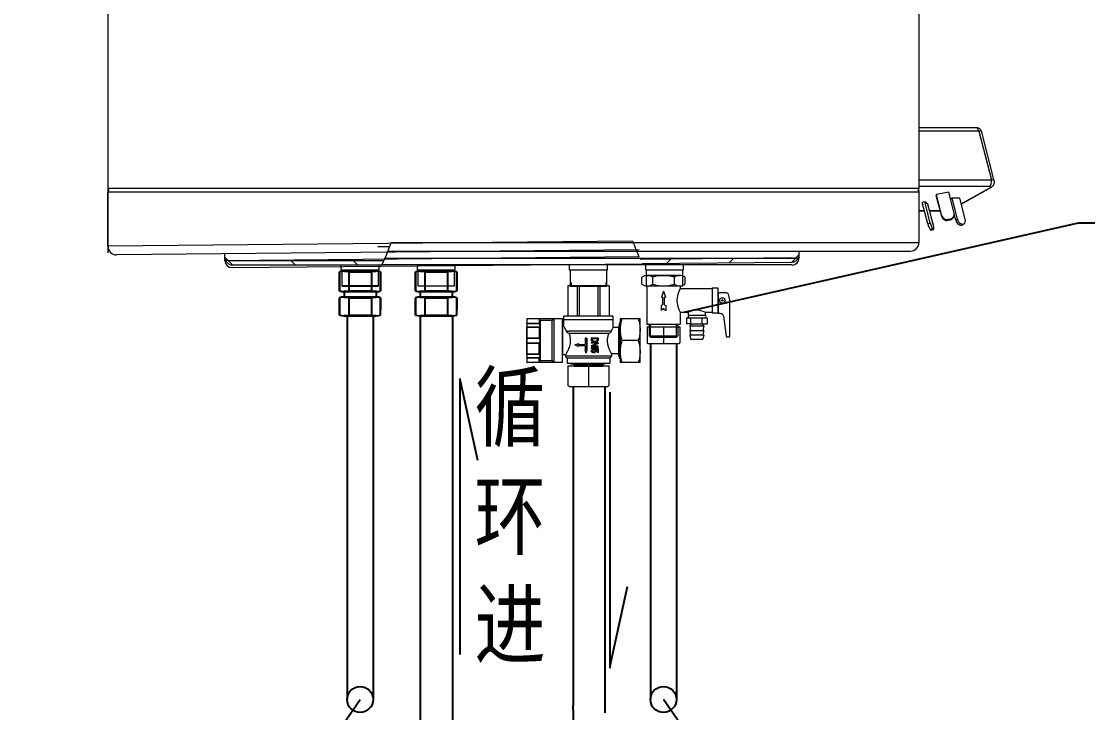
# Model space of a CAD drawing. Extents: x 27938 to 1042331, y -235042 to 1535213.
# Drawn here: x 725204 to 729615, y 842538 to 845399 of the extents above; entities that cross this region are included whole.
import ezdxf

# ---------------------------------------------------------------- set-up
doc = ezdxf.new("R2010")
doc.units = 0
doc.header["$LTSCALE"] = 1000
doc.header["$MEASUREMENT"] = 0
doc.linetypes.add('CENTER', pattern=[50.8, 31.75, -6.35, 6.35, -6.35])
doc.linetypes.add('HIDDEN', pattern=[0.375, 0.25, -0.125])
for name, color, linetype in [('$TD_AUDIT_GENERATED_(2BA)', 7, 'Continuous'), ('$TD_AUDIT_GENERATED_(327)', 7, 'Continuous'), ('02___PRT_ALL_AXES', 7, 'Continuous'), ('3', 3, 'CENTER'), ('DEFAULT_2', 8, 'HIDDEN'), ('G1／2外丝循环热管', 7, 'Continuous'), ('TWT_TEXT', 7, 'Continuous'), ('三线漏电10A-2M', 7, 'Continuous'), ('太阳能', 252, 'Continuous'), ('实线层', 7, 'Continuous'), ('进出水斜面接头', 7, 'Continuous')]:
    doc.layers.add(name, color=color, linetype=linetype)
for name, color, linetype, lineweight in [('CAXA0', 7, 'Continuous', 70), ('细实线', 3, 'Continuous', 15), ('轮廓线', 7, 'Continuous', 40)]:
    doc.layers.add(name, color=color, linetype=linetype, lineweight=lineweight)
doc.styles.add('_TWT_DIM', font='', dxfattribs={"width": 0.8, "height": 3.5})
doc.styles.get('_TWT_DIM').set_extended_font_data('FangSong_GB2312')

# ---------------------------------------------------------------- blocks, each defined once
blk = doc.blocks.new('接头1')
at = {"layer": '太阳能', "color": 0, "linetype": 'ByBlock', "lineweight": -3, "ltscale": 100}
for p, q in [((-8.04, -0.48), (8.04, -0.48)), ((-8.04, -0.48), (-8.04, -13.86)), ((8.04, -0.48), (8.04, -13.86)), ((-11.3, -14.34), (-11.3, -18.28)), ((-8.04, -13.86), (8.04, -13.86)), ((11.3, -14.34), (11.3, -18.28)), ((-8.04, -18.77), (8.04, -18.77)), ((-8.04, -18.77), (-8.04, -31.03)), ((8.04, -18.77), (8.04, -31.03)), ((-8.04, -31.03), (8.04, -31.03))]:
    blk.add_line(p, q, dxfattribs=at)
for points in [[(-11.3, 0), (11.3, 0)], [(11.3, 0), (-11.3, 0)], [(-14.56, -13.86), (-14.56, -0.48)], [(-14.56, -0.48), (-14.56, -13.86)], [(14.56, -0.48), (14.56, -13.86)], [(14.56, -13.86), (14.56, -0.48)], [(11.3, -14.34), (-11.3, -14.34)], [(-11.3, -14.34), (11.3, -14.34)], [(-14.56, -31.03), (-14.56, -18.77)], [(-14.56, -18.77), (-14.56, -31.03)], [(-11.3, -18.28), (11.3, -18.28)], [(-11.3, -18.28), (11.3, -18.28)], [(11.3, -18.28), (-11.3, -18.28)], [(14.56, -18.77), (14.56, -27.19)], [(14.56, -31.03), (14.56, -18.77)], [(11.3, -31.52), (-11.3, -31.52)], [(-11.3, -31.52), (11.3, -31.52)]]:
    blk.add_lwpolyline(points, dxfattribs=at)
for centre, start, end in [((-11.3, -11.2), 73.08666, 106.91334), ((11.3, -11.2), 73.08666, 106.91334), ((-11.3, -3.14), 253.08666, 286.91334), ((11.3, -3.14), 253.08666, 286.91334), ((-11.3, -29.48), 73.08666, 106.91334), ((11.3, -29.48), 73.08666, 106.91334), ((-11.3, -20.32), 253.08666, 286.91334), ((11.3, -20.32), 253.08666, 286.91334)]:
    blk.add_arc(centre, 11.2, start, end, dxfattribs=at)

msp = doc.modelspace()

# ---------------------------------------------------------------- hatches: boundary and pattern name
at = {"layer": '$TD_AUDIT_GENERATED_(327)', "lineweight": 0}
h = msp.add_hatch(dxfattribs=at)
h.set_pattern_fill('LINE', color=0, scale=57.539569, angle=135, style=0)
h.set_pattern_definition([(45.5408, (732331.78, 842419.08), (130.3935, -127.955), [])])
edge = h.paths.add_edge_path()
edge.add_line((728401.4, 844419.6), (728400.8, 844473.5))
edge.add_line((728400.8, 844473.5), (728418.8, 844473.7))
edge.add_line((728418.8, 844473.7), (728419.2, 844430.5))
edge.add_spline(control_points=[(728419.2, 844430.5), (728419.3, 844428.6), (728419.1, 844426.8), (728418.4, 844423.1), (728417.9, 844421.2), (728416.4, 844417.7), (728415.6, 844416.1), (728413.5, 844412.9), (728412.3, 844411.5), (728409.7, 844408.8), (728408.2, 844407.5), (728405.1, 844405.4), (728403.5, 844404.5), (728400, 844403), (728398.2, 844402.5), (728394.5, 844401.7), (728392.6, 844401.5), (728390.7, 844401.5)], knot_values=[0, 0, 0, 0, 0.125, 0.125, 0.25, 0.25, 0.375, 0.375, 0.5, 0.5, 0.625, 0.625, 0.75, 0.75, 0.875, 0.875, 1, 1, 1, 1], degree=3, periodic=0)
edge.add_line((728390.7, 844401.5), (727772.3, 844395.6))
edge.add_arc((728998.4, 844972.8), 1355.1, 204.3727, 205.2065, ccw=False)
edge.add_line((727764, 844413.6), (728401.4, 844419.6))
h = msp.add_hatch(dxfattribs=at)
h.set_pattern_fill('LINE', color=0, scale=57.539569, angle=135, style=0)
h.set_pattern_definition([(135, (722154.9, 842371.06), (-129.18, -129.18), [])])
edge = h.paths.add_edge_path()
edge.add_line((726066.3, 844408.5), (726066.3, 844462.5))
edge.add_line((726066.3, 844462.5), (726048.3, 844462.5))
edge.add_line((726048.3, 844462.5), (726048.3, 844419.3))
edge.add_spline(control_points=[(726048.3, 844419.3), (726048.3, 844417.4), (726048.5, 844415.6), (726049.2, 844411.9), (726049.7, 844410.1), (726051.2, 844406.6), (726052.1, 844404.9), (726054.2, 844401.8), (726055.4, 844400.3), (726058, 844397.7), (726059.5, 844396.4), (726062.6, 844394.4), (726064.3, 844393.5), (726067.8, 844392), (726069.6, 844391.5), (726073.3, 844390.8), (726075.2, 844390.6), (726077.1, 844390.6)], knot_values=[0, 0, 0, 0, 0.125, 0.125, 0.25, 0.25, 0.375, 0.375, 0.5, 0.5, 0.625, 0.625, 0.75, 0.75, 0.875, 0.875, 1, 1, 1, 1], degree=3, periodic=0)
edge.add_line((726077.1, 844390.6), (726695.5, 844390.6))
edge.add_arc((725464.1, 844956.1), 1355.1, 335.3342, 336.1681)
edge.add_line((726703.6, 844408.5), (726066.3, 844408.5))

# ---------------------------------------------------------------- linework, layer by layer
at = {"layer": '$TD_AUDIT_GENERATED_(2BA)', "color": 0, "lineweight": 0}
for p, q in [((726844.5, 844304.3), (726995.5, 844304.3)), ((727789.1, 844304.3), (727940.1, 844304.3))]:
    msp.add_line(p, q, dxfattribs=at)
for centre, start, end in [((725464.1, 844956.1), 337.9842, 339.6152), ((728998.4, 844972.8), 200.9255, 202.5565)]:
    msp.add_arc(centre, 1355.1, start, end, dxfattribs=at)
at = {"layer": '$TD_AUDIT_GENERATED_(327)', "color": 0, "lineweight": 0}
for p, q in [((726725.7, 844466.1), (726679, 844466.1)), ((726046.3, 844408.1), (726046, 844436.9)), ((727759.2, 844424.3), (726046.3, 844408.1)), ((726708.3, 844419.3), (726720.7, 844449.4)), ((727759.2, 844424.3), (727746.6, 844454.3)), ((728421.4, 844419.3), (728421.4, 844448.1)), ((726066.3, 844408.5), (726703.6, 844408.5)), ((726075.3, 844379.6), (727772.3, 844395.6)), ((726077.1, 844390.6), (726695.5, 844390.6)), ((728392.6, 844390.6), (726695.5, 844390.6)), ((726708.3, 844419.3), (728421.4, 844419.3)), ((728401.4, 844419.6), (727764, 844413.6)), ((728390.7, 844401.5), (727772.3, 844395.6))]:
    msp.add_line(p, q, dxfattribs=at)
for centre, radius, start, end in [((726075, 844408.4), 28.8, 180.5408, 270.5408), ((725464.1, 844956.1), 1355.1, 335.3342, 336.6658), ((728392.6, 844419.3), 28.8, 270, 0)]:
    msp.add_arc(centre, radius, start, end, dxfattribs=at)
for points in [[(728419.2, 844430.5), (728419.3, 844428.6), (728419.1, 844426.8), (728418.4, 844423.1), (728417.9, 844421.2), (728416.4, 844417.7), (728415.6, 844416.1), (728413.5, 844412.9), (728412.3, 844411.5), (728409.7, 844408.8), (728408.2, 844407.5), (728405.1, 844405.4), (728403.5, 844404.5), (728400, 844403), (728398.2, 844402.5), (728394.5, 844401.7), (728392.6, 844401.5), (728390.7, 844401.5)], [(726048.3, 844419.3), (726048.3, 844417.4), (726048.5, 844415.6), (726049.2, 844411.9), (726049.7, 844410.1), (726051.2, 844406.6), (726052.1, 844404.9), (726054.2, 844401.8), (726055.4, 844400.3), (726058, 844397.7), (726059.5, 844396.4), (726062.6, 844394.4), (726064.3, 844393.5), (726067.8, 844392), (726069.6, 844391.5), (726073.3, 844390.8), (726075.2, 844390.6), (726077.1, 844390.6)]]:
    msp.add_open_spline(points, degree=3, knots=[0, 0, 0, 0, 0.125, 0.125, 0.25, 0.25, 0.375, 0.375, 0.5, 0.5, 0.625, 0.625, 0.75, 0.75, 0.875, 0.875, 1, 1, 1, 1], dxfattribs=at)
at = {"color": 0, "ltscale": 9}
for p, q in [((727945.5, 844194.9), (729577.4, 844564.9)), ((729577.4, 844564.9), (732945.2, 844564.9))]:
    msp.add_line(p, q, dxfattribs=at)
at = {"color": 0, "lineweight": 0}
for p, q in [((727771, 844311.8), (727771, 844339.8)), ((727793.3, 844347.4), (727926.8, 844347.4)), ((727815.5, 844339.8), (727815.5, 844311.8)), ((727904.6, 844339.8), (727904.6, 844311.8)), ((727949.1, 844339.8), (727949.1, 844311.8)), ((727791, 844304.3), (727791, 844146)), ((727793.3, 844304.3), (727926.8, 844304.3)), ((727929.1, 844304.3), (727929.1, 844292.8)), ((727929.1, 844292.8), (728061.4, 844292.8)), ((728061.4, 844295.6), (728061.4, 844292.8)), ((728061.4, 844295.6), (728084.5, 844295.6)), ((728061.4, 844292.8), (728061.4, 844192.1)), ((728084.5, 844295.6), (728084.5, 844192.1)), ((727860.1, 844281.6), (727851.4, 844256.8)), ((727851.4, 844256.8), (727856.6, 844256.8)), ((727856.6, 844256.8), (727856.6, 844225.2)), ((727860.1, 844281.6), (727868.7, 844256.8)), ((727863.5, 844256.8), (727868.7, 844256.8)), ((727863.5, 844256.8), (727863.5, 844225.2)), ((728085.8, 844269.7), (728085.8, 844189.2)), ((728121.6, 844275.5), (728091.6, 844275.5)), ((728127.2, 844271.1), (728135.3, 844238.1)), ((727856.6, 844225.2), (727850.3, 844222.3)), ((727850.3, 844222.3), (727850.3, 844202.1)), ((727860.1, 844210.8), (727850.3, 844202.1)), ((727860.1, 844210.8), (727869.8, 844202.1)), ((727863.5, 844225.2), (727869.8, 844222.3)), ((727869.8, 844222.3), (727869.8, 844202.1)), ((728135.3, 844151.5), (728135.3, 844238.1)), ((727929.1, 844194.9), (727961.8, 844194.9)), ((727929.1, 844194.9), (727929.1, 844146)), ((727955.7, 844172.6), (727955.7, 844147.8)), ((727955.7, 844172.6), (727972.1, 844172.6)), ((727961.8, 844183.4), (728023.8, 844183.4)), ((727972.1, 844172.6), (727972.1, 844138.6)), ((727972.1, 844172.6), (728018.2, 844172.6)), ((728018.2, 844172.6), (728040.6, 844172.6)), ((728019.1, 844172.6), (728019.1, 844147.8)), ((728021.2, 844183.4), (728032.2, 844183.4)), ((728032.4, 844194.9), (728061.4, 844194.9)), ((728040.6, 844172.6), (728040.6, 844147.8)), ((728061.4, 844192.1), (728084.5, 844192.1)), ((728095, 844189.2), (728085.8, 844189.2)), ((728109.1, 844178.5), (728119.3, 844096.4)), ((727791, 844146), (727803.4, 844146)), ((727800.5, 844146), (727929.1, 844146)), ((727800.5, 844146), (727800.5, 844097.1)), ((727919.6, 844146), (727919.6, 844097.1)), ((727969.5, 844147.8), (727955.7, 844147.8)), ((727969, 844138.6), (727972.4, 844120.2)), ((727972.1, 844138.6), (727969, 844138.6)), ((727969, 844120.2), (727972.4, 844101.8)), ((727972.4, 844120.2), (727969, 844120.2)), ((727969.5, 844147.8), (728020.7, 844147.8)), ((727972.1, 844138.6), (728023.3, 844138.6)), ((727972.4, 844120.2), (728023.1, 844120.2)), ((728020.7, 844147.8), (728040.6, 844147.8)), ((728026.5, 844138.6), (728023.1, 844120.2)), ((728026.5, 844120.2), (728023.1, 844101.8)), ((728023.1, 844120.2), (728026.5, 844120.2)), ((728023.3, 844147.8), (728023.3, 844138.6)), ((728023.3, 844138.6), (728026.5, 844138.6)), ((728135.3, 844097.1), (728135.3, 844151.5)), ((727806.3, 844091.4), (727800.5, 844097.1)), ((727800.5, 844097.1), (727919.6, 844097.1)), ((727806.3, 844091.4), (727913.9, 844091.4)), ((727919.6, 844097.1), (727913.9, 844091.4)), ((727972.4, 844101.8), (727969, 844101.8)), ((727969, 844101.8), (727972.4, 844083.4)), ((727972.4, 844101.8), (728023.1, 844101.8)), ((727972.4, 844083.4), (728023.1, 844083.4)), ((728023.1, 844101.8), (728026.5, 844101.8)), ((728026.5, 844101.8), (728023.1, 844083.4)), ((728129.6, 844091.4), (728125, 844091.4))]:
    msp.add_line(p, q, dxfattribs=at)
at = {"color": 7, "lineweight": 0}
for p, q in [((727464.3, 844304.3), (727464.3, 844179.5)), ((727635.3, 844304.3), (727464.3, 844304.3)), ((727502.8, 844304.3), (727502.8, 844179.5)), ((727511.3, 844304.3), (727511.3, 844179.5)), ((727588.3, 844304.3), (727588.3, 844179.5)), ((727596.8, 844304.3), (727596.8, 844179.5)), ((727635.3, 844304.3), (727635.3, 844179.5)), ((727294.7, 844166.5), (727294.7, 844133.3)), ((727296.4, 844147.4), (727296.4, 844168.2)), ((727408.1, 844167.9), (727345.7, 844167.9)), ((727351.4, 844160.9), (727345.7, 844167.9)), ((727345.7, 844167.9), (727345.7, 844148.6)), ((727399.6, 844160.9), (727351.4, 844160.9)), ((727351.4, 843994.1), (727351.4, 844160.9)), ((727408.1, 844167.9), (727399.6, 844160.9)), ((727399.6, 843994.1), (727399.6, 844160.9)), ((727408.1, 843987.1), (727408.1, 844167.9)), ((727680.8, 844168.2), (727680.8, 843986.8)), ((727763.5, 844168.2), (727680.8, 844168.2)), ((727763.5, 843986.8), (727763.5, 844168.2)), ((727294.7, 844021.7), (727294.7, 844133.2)), ((727295.8, 844134.4), (727295.8, 844146.8)), ((727345.7, 844148.4), (727296.4, 844148.4)), ((727345.2, 844147.4), (727296.4, 844147.4)), ((727296.4, 844134.4), (727345.3, 844134.4)), ((727296.4, 844086.6), (727296.4, 844134.4)), ((727296.4, 844134), (727345.7, 844134)), ((727345.2, 844147.4), (727345.7, 844148.4)), ((727345.3, 844134.4), (727345.3, 844134.4)), ((727345.5, 844134.3), (727345.7, 844134)), ((727345.7, 844148.6), (727345.7, 844148.4)), ((727345.7, 844134), (727345.7, 844133.8)), ((727345.7, 844133.8), (727345.7, 844087.9)), ((727346.4, 844134.3), (727346.4, 844134.3)), ((727462.2, 844116.9), (727457.8, 844116.9)), ((727629.2, 844116.9), (727470.2, 844116.9)), ((727629.3, 844116.9), (727629.2, 844116.9)), ((727637.2, 844116.9), (727629.3, 844116.9)), ((727645, 844116.9), (727637.2, 844116.9)), ((727674.5, 844131.3), (727651.8, 844131.3)), ((727680.2, 844152.4), (727674.5, 844131.3)), ((727674.5, 844131.3), (727674.5, 844023.6)), ((727680.2, 844152.4), (727680.2, 844002.5)), ((727295.8, 844068.7), (727295.8, 844086.3)), ((727345.7, 844087.7), (727296.4, 844087.7)), ((727345.2, 844086.6), (727296.4, 844086.6)), ((727296.4, 844068.3), (727345.2, 844068.3)), ((727296.4, 844020.5), (727296.4, 844068.3)), ((727296.4, 844067.3), (727345.7, 844067.3)), ((727345.7, 844087.9), (727345.7, 844087.7)), ((727345.7, 844067.3), (727345.7, 844067.1)), ((727345.7, 844021.1), (727345.7, 844067.1)), ((727468.6, 844108.7), (727634.6, 844108.7)), ((727542.5, 844088), (727536.6, 844088)), ((727536.6, 844088), (727536.6, 844062.3)), ((727542, 844088), (727542, 844038.9)), ((727542.5, 844088), (727542.5, 844038.9)), ((727561.7, 844088), (727561.7, 844078.4)), ((727589.4, 844088), (727561.7, 844088)), ((727562.3, 844076.4), (727561.7, 844078.4)), ((727561.7, 844068.9), (727561.7, 844066.5)), ((727589.4, 844068.9), (727561.7, 844068.9)), ((727563.4, 844074.8), (727562.3, 844076.4)), ((727565.7, 844073.2), (727563.4, 844074.8)), ((727565.1, 844085.6), (727565.1, 844078.4)), ((727585.3, 844085.6), (727565.1, 844085.6)), ((727565.7, 844076.8), (727565.1, 844078.4)), ((727567.2, 844078.4), (727565.1, 844078.4)), ((727566.9, 844075.6), (727565.7, 844076.8)), ((727567.7, 844076.8), (727565.7, 844076.8)), ((727568, 844072.4), (727565.7, 844073.2)), ((727568.6, 844074.8), (727566.9, 844075.6)), ((727568.8, 844075.6), (727566.9, 844075.6)), ((727567.2, 844085.6), (727567.2, 844078.4)), ((727567.7, 844076.8), (727567.2, 844078.4)), ((727568.8, 844075.6), (727567.7, 844076.8)), ((727570.9, 844072), (727568, 844072.4)), ((727570.9, 844074.4), (727568.6, 844074.8)), ((727570.4, 844074.8), (727568.6, 844074.8)), ((727570.4, 844074.8), (727568.8, 844075.6)), ((727572.6, 844074.4), (727570.4, 844074.8)), ((727579.5, 844074.4), (727570.9, 844074.4)), ((727580.7, 844072), (727570.9, 844072)), ((727581.8, 844074.8), (727579.5, 844074.4)), ((727582.4, 844072.4), (727579.5, 844072)), ((727583.4, 844072.4), (727580.7, 844072)), ((727583.5, 844075.6), (727581.8, 844074.8)), ((727584.7, 844073.2), (727582.4, 844072.4)), ((727583.4, 844072.4), (727582.4, 844072.4)), ((727585.6, 844073.2), (727583.4, 844072.4)), ((727584.7, 844076.8), (727583.5, 844075.6)), ((727585.3, 844078.4), (727584.7, 844076.8)), ((727587, 844074.8), (727584.7, 844073.2)), ((727585.6, 844073.2), (727584.7, 844073.2)), ((727585.3, 844085.6), (727585.3, 844078.4)), ((727587.8, 844074.8), (727585.6, 844073.2)), ((727588.1, 844076.4), (727587, 844074.8)), ((727587.8, 844074.8), (727587, 844074.8)), ((727588.9, 844076.4), (727587.8, 844074.8)), ((727588.7, 844078.4), (727588.1, 844076.4)), ((727588.9, 844076.4), (727588.1, 844076.4)), ((727588.7, 844088), (727588.7, 844078.4)), ((727589.4, 844078.4), (727588.7, 844078.4)), ((727588.7, 844068.9), (727588.7, 844065.3)), ((727589.4, 844078.4), (727588.9, 844076.4)), ((727589.4, 844088), (727589.4, 844078.4)), ((727589.4, 844068.9), (727589.4, 844065.3)), ((727755.9, 844077.5), (727688.4, 844077.5)), ((727493.9, 844059.8), (727506, 844064.2)), ((727493.9, 844059.8), (727506, 844055.3)), ((727508.5, 844064.2), (727506, 844064.2)), ((727506, 844064.2), (727506, 844062.3)), ((727506, 844062.3), (727536.6, 844062.3)), ((727506, 844057.2), (727536.6, 844057.2)), ((727506, 844057.2), (727506, 844055.3)), ((727508.5, 844055.3), (727506, 844055.3)), ((727508.5, 844064.2), (727508.5, 844062.3)), ((727508.5, 844057.2), (727508.5, 844055.3)), ((727534.6, 844038.9), (727536.6, 844038.9)), ((727534.6, 844038.9), (727539.3, 844027.4)), ((727536.6, 844057.2), (727536.6, 844038.9)), ((727539.3, 844027.4), (727544, 844038.9)), ((727539.9, 844027.4), (727539.3, 844027.4)), ((727539.9, 844027.4), (727544.4, 844038.9)), ((727544.4, 844038.9), (727542, 844038.9)), ((727585.3, 844066.5), (727561.7, 844066.5)), ((727585.3, 844066.5), (727561.7, 844056.5)), ((727561.7, 844056.5), (727561.7, 844052.9)), ((727589.4, 844052.9), (727561.7, 844052.9)), ((727561.7, 844047.3), (727561.7, 844044.9)), ((727584.1, 844047.3), (727561.7, 844047.3)), ((727589.4, 844044.9), (727561.7, 844044.9)), ((727562.3, 844037.8), (727561.7, 844035.8)), ((727561.7, 844035.8), (727561.7, 844033.4)), ((727562.3, 844031.4), (727561.7, 844033.4)), ((727564, 844039.8), (727562.3, 844037.8)), ((727564, 844029.4), (727562.3, 844031.4)), ((727566.3, 844041), (727564, 844039.8)), ((727566.3, 844028.2), (727564, 844029.4)), ((727565.1, 844037.4), (727564.6, 844035.8)), ((727566.6, 844035.8), (727564.6, 844035.8)), ((727564.6, 844035.8), (727564.6, 844033.4)), ((727565.1, 844031.8), (727564.6, 844033.4)), ((727566.6, 844033.4), (727564.6, 844033.4)), ((727566.3, 844038.6), (727565.1, 844037.4)), ((727567.2, 844037.4), (727565.1, 844037.4)), ((727566.3, 844030.6), (727565.1, 844031.8)), ((727567.2, 844031.8), (727565.1, 844031.8)), ((727588.7, 844065.3), (727565.7, 844055.3)), ((727589.4, 844055.3), (727565.7, 844055.3)), ((727568.6, 844041.7), (727566.3, 844041)), ((727568.6, 844039.4), (727566.3, 844038.6)), ((727568.2, 844038.6), (727566.3, 844038.6)), ((727568, 844029.8), (727566.3, 844030.6)), ((727568.2, 844030.6), (727566.3, 844030.6)), ((727569.2, 844027.4), (727566.3, 844028.2)), ((727567.2, 844037.4), (727566.6, 844035.8)), ((727566.6, 844035.8), (727566.6, 844033.4)), ((727567.2, 844031.8), (727566.6, 844033.4)), ((727568.2, 844038.6), (727567.2, 844037.4)), ((727568.2, 844030.6), (727567.2, 844031.8)), ((727589.4, 844065.3), (727567.7, 844055.3)), ((727569.7, 844029.4), (727568, 844029.8)), ((727569.9, 844029.8), (727568, 844029.8)), ((727570.4, 844039.4), (727568.2, 844038.6)), ((727569.9, 844029.8), (727568.2, 844030.6)), ((727570.4, 844041.7), (727568.6, 844041.7)), ((727568.6, 844041.7), (727568.6, 844039.4)), ((727570.4, 844039.4), (727568.6, 844039.4)), ((727573.1, 844027.4), (727569.2, 844027.4)), ((727570.9, 844029.4), (727569.7, 844029.4)), ((727571.2, 844029.5), (727569.9, 844029.8)), ((727570.4, 844041.7), (727570.4, 844039.4)), ((727572.6, 844029.8), (727570.9, 844029.4)), ((727574.3, 844028.2), (727571.5, 844027.4)), ((727574.3, 844030.6), (727572.6, 844029.8)), ((727575.8, 844028.2), (727573.1, 844027.4)), ((727589.4, 844041.7), (727573.8, 844041.7)), ((727573.8, 844041.7), (727573.8, 844039)), ((727575.5, 844037.4), (727573.8, 844039)), ((727575.5, 844031.8), (727574.3, 844030.6)), ((727576.6, 844029.4), (727574.3, 844028.2)), ((727575.8, 844028.2), (727574.3, 844028.2)), ((727576.1, 844035.8), (727575.5, 844037.4)), ((727576.1, 844033.4), (727575.5, 844031.8)), ((727578, 844029.4), (727575.8, 844028.2)), ((727576.1, 844035.8), (727576.1, 844033.4)), ((727585.8, 844039.8), (727576.6, 844039.8)), ((727578.4, 844037.8), (727576.6, 844039.8)), ((727578.4, 844031.4), (727576.6, 844029.4)), ((727578, 844029.4), (727576.6, 844029.4)), ((727579.6, 844037.8), (727578, 844039.8)), ((727579.6, 844031.4), (727578, 844029.4)), ((727579.6, 844037.8), (727578.4, 844037.8)), ((727578.9, 844035.8), (727578.4, 844037.8)), ((727578.9, 844033.4), (727578.4, 844031.4)), ((727579.6, 844031.4), (727578.4, 844031.4)), ((727580.2, 844035.8), (727578.9, 844035.8)), ((727578.9, 844035.8), (727578.9, 844033.4)), ((727580.2, 844033.4), (727578.9, 844033.4)), ((727580.2, 844035.8), (727579.6, 844037.8)), ((727580.2, 844033.4), (727579.6, 844031.4)), ((727584.1, 844047.3), (727580.1, 844049.7)), ((727585.6, 844049.7), (727580.1, 844049.7)), ((727580.2, 844035.8), (727580.2, 844033.4)), ((727588.7, 844047.3), (727584.7, 844049.7)), ((727589.4, 844047.3), (727585.6, 844049.7)), ((727585.8, 844039.8), (727585.8, 844028.2)), ((727589.4, 844028.2), (727585.8, 844028.2)), ((727589.4, 844065.3), (727588.7, 844065.3)), ((727588.7, 844055.3), (727588.7, 844052.9)), ((727589.4, 844047.3), (727588.7, 844047.3)), ((727588.7, 844047.3), (727588.7, 844044.9)), ((727588.7, 844041.7), (727588.7, 844028.2)), ((727589.4, 844055.3), (727589.4, 844052.9)), ((727589.4, 844047.3), (727589.4, 844044.9)), ((727589.4, 844041.7), (727589.4, 844028.2)), ((727645.3, 844023.6), (727645.3, 844015.1)), ((727674.5, 844023.6), (727645.3, 844023.6)), ((727680.2, 844002.5), (727674.5, 844023.6)), ((727294.7, 844021.7), (727294.7, 843988.5)), ((727295.8, 844008.2), (727295.8, 844020.6)), ((727345.7, 844021), (727296.4, 844021)), ((727345.3, 844020.5), (727296.4, 844020.5)), ((727296.4, 844007.6), (727345.2, 844007.6)), ((727296.4, 843986.8), (727296.4, 844007.6)), ((727296.4, 844006.5), (727345.7, 844006.5)), ((727345.2, 844007.6), (727345.7, 844006.5)), ((727345.3, 844020.5), (727345.3, 844020.5)), ((727345.5, 844020.7), (727345.7, 844021)), ((727345.7, 844021.1), (727345.7, 844021)), ((727345.7, 844006.5), (727345.7, 844006.4)), ((727345.7, 843987.1), (727345.7, 844006.4)), ((727351.4, 843994.1), (727345.7, 843987.1)), ((727408.1, 843987.1), (727345.7, 843987.1)), ((727346.4, 844020.7), (727346.4, 844020.7)), ((727399.6, 843994.1), (727351.4, 843994.1)), ((727408.1, 843987.1), (727399.6, 843994.1)), ((727454.3, 844018.2), (727454.3, 844015.1)), ((727454.3, 844015.1), (727645.3, 844015.1)), ((727461.9, 844006.6), (727637.7, 844006.6)), ((727461.9, 844006.6), (727461.9, 843983.9)), ((727467.6, 843983.9), (727490.3, 843978.3)), ((727632, 843983.9), (727609.3, 843978.3)), ((727637.7, 844006.6), (727637.7, 843983.9)), ((727763.5, 843986.8), (727680.8, 843986.8)), ((727490.3, 843978.3), (727609.3, 843978.3)), ((727490.3, 843978.3), (727490.3, 843972.6)), ((727490.3, 843972.6), (727609.3, 843972.6)), ((727609.3, 843978.3), (727609.3, 843972.6))]:
    msp.add_line(p, q, dxfattribs=at)
at = {"color": 0, "lineweight": 0, "ltscale": 0.5}
for p, q in [((727961.8, 844194.9), (727961.8, 844183.4)), ((728032.2, 844194.9), (728032.2, 844183.4))]:
    msp.add_line(p, q, dxfattribs=at)
at = {"color": 7, "lineweight": 0}
for points in [[(727294.7, 844133.2), (727294.7, 844133.6), (727294.9, 844133.9), (727295.1, 844134.1), (727295.4, 844134.3), (727295.6, 844134.4), (727295.9, 844134.4), (727296.2, 844134.4), (727296.4, 844134.4)], [(727345.3, 844134.4), (727345.8, 844134.3), (727346.4, 844134.3)], [(727296.4, 844020.5), (727296.3, 844020.5), (727295.9, 844020.6), (727295.6, 844020.6), (727295.4, 844020.7), (727295.1, 844020.8), (727294.9, 844021.1), (727294.7, 844021.4), (727294.7, 844021.7)], [(727346.4, 844020.7), (727345.8, 844020.6), (727345.3, 844020.5)]]:
    msp.add_lwpolyline(points, dxfattribs=at)
at = {"color": 0, "lineweight": 0}
for radius in [11.5, 2.88]:
    msp.add_circle((728103.7, 844243.8), radius, dxfattribs=at)
for centre, radius, start, end in [((727793.3, 844310.9), 36.5, 52.3965, 127.6035), ((727860.1, 844212.9), 134.5, 70.6782, 109.3218), ((727926.8, 844310.9), 36.5, 52.3965, 127.6035), ((727793.3, 844340.7), 36.5, 232.3965, 307.6035), ((727860.1, 844438.8), 134.5, 250.6782, 289.3218), ((727926.8, 844340.7), 36.5, 232.3965, 307.6035), ((728013.9, 844243.8), 97.9, 150.012, 209.988), ((728091.6, 844269.7), 5.75, 90, 180), ((728121.6, 844269.7), 5.75, 13.8287, 90), ((727997, 844127.5), 76.1, 62.4208, 117.5792), ((728030.8, 844178), 5.64, 286.7175, 74.8046), ((728095, 844174.8), 14.4, 15.0701, 90), ((728125, 844097.1), 5.75, 180, 270), ((728129.6, 844097.1), 5.75, 270, 0)]:
    msp.add_arc(centre, radius, start, end, dxfattribs=at)
at = {"color": 7, "lineweight": 0}
for centre, radius, start, end in [((727296.4, 844166.5), 1.7, 90, 180), ((727469.3, 845013.1), 896.2, 269.5505, 270.0589), ((727296.4, 843988.5), 1.7, 180, 270), ((727462.8, 844015.1), 8.5, 180, 264.2608), ((727636.8, 844015.1), 8.5, 275.7392, 0)]:
    msp.add_arc(centre, radius, start, end, dxfattribs=at)
at = {"color": 0, "lineweight": 0, "extrusion": (0, 0, -1)}
msp.add_ellipse((727967.7, 844177.9), major_axis=(0, 5.33), ratio=0.821044, start_param=3.061841, end_param=6.362936, dxfattribs=at)
at = {"color": 7, "lineweight": 0}
for points, knots in [([(727688.4, 844168.2), (727686.1, 844160.8), (727683.2, 844149.6), (727681.1, 844134.3), (727680.8, 844126.7), (727680.8, 844122.8)], [0, 0, 0, 0, 0.501439, 0.750965, 1, 1, 1, 1]), ([(727755.9, 844168.2), (727758.2, 844160.8), (727761.1, 844149.6), (727763.2, 844134.3), (727763.5, 844126.7), (727763.5, 844122.8)], [0, 0, 0, 0, 0.501439, 0.750965, 1, 1, 1, 1]), ([(727294.7, 844146.9), (727294.7, 844147.1), (727294.8, 844147.5), (727295.1, 844148), (727295.7, 844148.3), (727296.2, 844148.4), (727296.4, 844148.4)], [0, 0, 0, 0, 0.237291, 0.481603, 0.736752, 1, 1, 1, 1]), ([(727294.7, 844146.9), (727294.7, 844146.9), (727294.7, 844146.9), (727294.8, 844146.8), (727294.9, 844146.8), (727295.1, 844146.8), (727295.4, 844146.8), (727295.7, 844146.8), (727295.8, 844146.8)], [0, 0, 0, 0, 0.026976, 0.085989, 0.178739, 0.302157, 0.62268, 1, 1, 1, 1]), ([(727296.4, 844134), (727296.2, 844134), (727295.8, 844134), (727295.4, 844133.9), (727295.2, 844133.8), (727295, 844133.7), (727294.8, 844133.5), (727294.7, 844133.3), (727294.7, 844133.2)], [0, 0, 0, 0, 0.327842, 0.47923, 0.616495, 0.736879, 0.839483, 1, 1, 1, 1]), ([(727296.4, 844147.4), (727296.3, 844147.4), (727296.1, 844147.3), (727295.9, 844147.2), (727295.8, 844146.9), (727295.8, 844146.8)], [0, 0, 0, 0, 0.252892, 0.50505, 1, 1, 1, 1]), ([(727349.7, 844138.3), (727349.6, 844139), (727349.2, 844140.6), (727348.1, 844142.9), (727346.8, 844145.2), (727345.7, 844146.7), (727345.2, 844147.4)], [0, 0, 0, 0, 0.222137, 0.472559, 0.735363, 1, 1, 1, 1]), ([(727345.3, 844134.4), (727345.3, 844134.4), (727345.4, 844134.4), (727345.5, 844134.3), (727345.5, 844134.3)], [0, 0, 0, 0, 0.229322, 1, 1, 1, 1]), ([(727350.6, 844138.1), (727350.5, 844138.9), (727350, 844140.7), (727348.9, 844143.4), (727347.5, 844146), (727346.3, 844147.7), (727345.7, 844148.6)], [0, 0, 0, 0, 0.222037, 0.472713, 0.735832, 1, 1, 1, 1]), ([(727345.7, 844133.8), (727346, 844133.7), (727346.7, 844133.6), (727347.7, 844133.6), (727348.6, 844133.8), (727349.3, 844134.2), (727350, 844134.8), (727350.4, 844135.7), (727350.6, 844136.8), (727350.6, 844137.6), (727350.6, 844138.1)], [0, 0, 0, 0, 0.130219, 0.250305, 0.362016, 0.469363, 0.579063, 0.699665, 0.838702, 1, 1, 1, 1]), ([(727346.4, 844134.3), (727346.9, 844134.3), (727347.6, 844134.4), (727348.4, 844134.8), (727348.9, 844135.2), (727349.4, 844135.8), (727349.6, 844136.5), (727349.7, 844137.4), (727349.7, 844138), (727349.7, 844138.3)], [0, 0, 0, 0, 0.235168, 0.346094, 0.456718, 0.572262, 0.698522, 0.840338, 1, 1, 1, 1]), ([(727447.7, 844136.7), (727448.8, 844135), (727452.4, 844128.5), (727455.7, 844121.9), (727457.8, 844116.9)], [0, 0, 0, 0, 0.275465, 1, 1, 1, 1]), ([(727457.8, 844116.9), (727458.2, 844115.9), (727459.4, 844114.1), (727462.7, 844110.8), (727466, 844109.2), (727468.4, 844108.7)], [0, 0, 0, 0, 0.225457, 0.470621, 1, 1, 1, 1]), ([(727634.6, 844108.7), (727637.1, 844109.1), (727640.4, 844110.8), (727643.6, 844114.2), (727644.6, 844116), (727645, 844116.9)], [0, 0, 0, 0, 0.539959, 0.782499, 1, 1, 1, 1]), ([(727645, 844116.9), (727646.5, 844120.5), (727648.7, 844125.4), (727651.2, 844130.1), (727651.8, 844131.3)], [0, 0, 0, 0, 0.730654, 1, 1, 1, 1]), ([(727680.8, 844122.8), (727680.8, 844119), (727681.1, 844111.3), (727683.2, 844096.1), (727686.1, 844084.8), (727688.4, 844077.5)], [0, 0, 0, 0, 0.249035, 0.498561, 1, 1, 1, 1]), ([(727763.5, 844122.8), (727763.5, 844119), (727763.2, 844111.3), (727761.1, 844096.1), (727758.2, 844084.8), (727755.9, 844077.5)], [0, 0, 0, 0, 0.249035, 0.498561, 1, 1, 1, 1]), ([(727294.7, 844087.1), (727294.7, 844087.2), (727294.8, 844087.4), (727295, 844087.5), (727295.2, 844087.5), (727295.4, 844087.6), (727295.8, 844087.7), (727296.2, 844087.7), (727296.4, 844087.7)], [0, 0, 0, 0, 0.129499, 0.225923, 0.346115, 0.488082, 0.648041, 1, 1, 1, 1]), ([(727294.7, 844087.1), (727294.7, 844087), (727294.7, 844086.8), (727295, 844086.5), (727295.4, 844086.3), (727295.7, 844086.3), (727295.8, 844086.3)], [0, 0, 0, 0, 0.220039, 0.458702, 0.72146, 1, 1, 1, 1]), ([(727294.7, 844067.8), (727294.7, 844067.9), (727294.7, 844068.2), (727295, 844068.5), (727295.4, 844068.7), (727295.7, 844068.7), (727295.8, 844068.7)], [0, 0, 0, 0, 0.220052, 0.458717, 0.721458, 1, 1, 1, 1]), ([(727296.4, 844067.3), (727296.2, 844067.3), (727295.8, 844067.3), (727295.3, 844067.4), (727295, 844067.5), (727294.8, 844067.6), (727294.7, 844067.8), (727294.7, 844067.8)], [0, 0, 0, 0, 0.351785, 0.653576, 0.773826, 0.870333, 1, 1, 1, 1]), ([(727296.4, 844086.6), (727296.3, 844086.6), (727296.2, 844086.6), (727296, 844086.5), (727295.8, 844086.4), (727295.8, 844086.3), (727295.8, 844086.3)], [0, 0, 0, 0, 0.303713, 0.575521, 0.802454, 1, 1, 1, 1]), ([(727295.8, 844068.7), (727295.8, 844068.7), (727295.8, 844068.6), (727296, 844068.4), (727296.2, 844068.4), (727296.3, 844068.3), (727296.4, 844068.3)], [0, 0, 0, 0, 0.197977, 0.424389, 0.696079, 1, 1, 1, 1]), ([(727345.2, 844086.6), (727345.3, 844086.8), (727345.5, 844087.1), (727345.6, 844087.5), (727345.7, 844087.7)], [0, 0, 0, 0, 0.455896, 1, 1, 1, 1]), ([(727349.7, 844077.5), (727349.7, 844078.5), (727349.5, 844080.4), (727348.4, 844082.9), (727347, 844085), (727345.8, 844086.2), (727345.2, 844086.6)], [0, 0, 0, 0, 0.275569, 0.536454, 0.77751, 1, 1, 1, 1]), ([(727345.2, 844068.3), (727345.8, 844068.8), (727347, 844070), (727348.4, 844072.1), (727349.5, 844074.6), (727349.7, 844076.5), (727349.7, 844077.5)], [0, 0, 0, 0, 0.222326, 0.463381, 0.724379, 1, 1, 1, 1]), ([(727345.2, 844068.3), (727345.3, 844068.2), (727345.5, 844067.9), (727345.6, 844067.5), (727345.7, 844067.3)], [0, 0, 0, 0, 0.455901, 1, 1, 1, 1]), ([(727350.6, 844077.5), (727350.6, 844078.6), (727350.3, 844080.8), (727349.2, 844083.7), (727347.7, 844086.1), (727346.4, 844087.4), (727345.7, 844087.9)], [0, 0, 0, 0, 0.278673, 0.541432, 0.781703, 1, 1, 1, 1]), ([(727345.7, 844067.1), (727347.1, 844068.2), (727349, 844070.5), (727350.3, 844074.3), (727350.6, 844076.4), (727350.6, 844077.5)], [0, 0, 0, 0, 0.456993, 0.720574, 1, 1, 1, 1]), ([(727468.4, 844108.7), (727468.4, 844108.7), (727468.5, 844108.6), (727468.6, 844108.7), (727468.6, 844108.7)], [0, 0, 0, 0, 0.498698, 1, 1, 1, 1]), ([(727468.6, 844108.7), (727470.5, 844103.9), (727472.8, 844096.3), (727474.5, 844085.8), (727474.9, 844080.3), (727474.9, 844077.5)], [0, 0, 0, 0, 0.48171, 0.738338, 1, 1, 1, 1]), ([(727645.3, 844023.6), (727644.9, 844024.3), (727643.5, 844027), (727640.5, 844032.6), (727636.4, 844041.5), (727632.1, 844053), (727629, 844066.5), (727628.3, 844081.2), (727630.4, 844095.5), (727633.1, 844104.5), (727634.6, 844108.7)], [0, 0, 0, 0, 0.026763, 0.102133, 0.215426, 0.356178, 0.515583, 0.683906, 0.849037, 1, 1, 1, 1]), ([(727688.4, 844077.5), (727686.1, 844070.1), (727683.2, 844058.9), (727681.1, 844043.6), (727680.8, 844036), (727680.8, 844032.1)], [0, 0, 0, 0, 0.501439, 0.750965, 1, 1, 1, 1]), ([(727755.9, 844077.5), (727758.2, 844070.1), (727761.1, 844058.9), (727763.2, 844043.6), (727763.5, 844036), (727763.5, 844032.1)], [0, 0, 0, 0, 0.501439, 0.750965, 1, 1, 1, 1]), ([(727680.8, 844032.1), (727680.8, 844028.3), (727681.1, 844020.6), (727683.2, 844005.4), (727686.1, 843994.1), (727688.4, 843986.8)], [0, 0, 0, 0, 0.249035, 0.498561, 1, 1, 1, 1]), ([(727763.5, 844032.1), (727763.5, 844028.3), (727763.2, 844020.6), (727761.1, 844005.4), (727758.2, 843994.1), (727755.9, 843986.8)], [0, 0, 0, 0, 0.249035, 0.498561, 1, 1, 1, 1]), ([(727294.7, 844021.7), (727294.7, 844021.7), (727294.7, 844021.6), (727294.7, 844021.6), (727294.8, 844021.5)], [0, 0, 0, 0, 0.236609, 1, 1, 1, 1]), ([(727294.7, 844008.1), (727294.7, 844008.1), (727294.7, 844008.1), (727294.8, 844008.1), (727294.9, 844008.2), (727295.1, 844008.2), (727295.4, 844008.2), (727295.7, 844008.2), (727295.8, 844008.2)], [0, 0, 0, 0, 0.026979, 0.085967, 0.178678, 0.302057, 0.622548, 1, 1, 1, 1]), ([(727296.4, 844006.5), (727296.2, 844006.5), (727295.7, 844006.6), (727295.1, 844007), (727294.8, 844007.5), (727294.7, 844007.9), (727294.7, 844008.1)], [0, 0, 0, 0, 0.263027, 0.518177, 0.762539, 1, 1, 1, 1]), ([(727294.8, 844021.5), (727294.8, 844021.4), (727295, 844021.3), (727295.6, 844021), (727296, 844021), (727296.4, 844021)], [0, 0, 0, 0, 0.184754, 0.420802, 1, 1, 1, 1]), ([(727295.8, 844008.2), (727295.8, 844008.2), (727295.8, 844008), (727296, 844007.8), (727296.1, 844007.6), (727296.3, 844007.6), (727296.4, 844007.6)], [0, 0, 0, 0, 0.250259, 0.499779, 0.749609, 1, 1, 1, 1]), ([(727345.2, 844007.6), (727345.8, 844008.4), (727346.9, 844010), (727348.3, 844012.4), (727349.4, 844014.9), (727349.7, 844016.6), (727349.7, 844017.4)], [0, 0, 0, 0, 0.269482, 0.535982, 0.786, 1, 1, 1, 1]), ([(727345.3, 844020.5), (727345.3, 844020.5), (727345.4, 844020.6), (727345.5, 844020.6), (727345.5, 844020.7)], [0, 0, 0, 0, 0.229196, 1, 1, 1, 1]), ([(727350.6, 844017.7), (727350.6, 844018), (727350.5, 844018.7), (727350.3, 844019.7), (727349.8, 844020.4), (727349.1, 844020.9), (727348.4, 844021.3), (727347.5, 844021.4), (727346.6, 844021.3), (727346, 844021.2), (727345.7, 844021.1)], [0, 0, 0, 0, 0.153087, 0.286242, 0.40452, 0.515353, 0.626022, 0.741878, 0.866087, 1, 1, 1, 1]), ([(727345.7, 844006.4), (727346.4, 844007.3), (727347.6, 844009.2), (727349.1, 844012), (727350.2, 844014.8), (727350.6, 844016.8), (727350.6, 844017.7)], [0, 0, 0, 0, 0.268893, 0.535636, 0.785889, 1, 1, 1, 1]), ([(727349.7, 844017.4), (727349.7, 844017.9), (727349.6, 844018.6), (727349.2, 844019.4), (727348.6, 844020.1), (727347.7, 844020.6), (727346.9, 844020.7), (727346.4, 844020.7)], [0, 0, 0, 0, 0.288016, 0.41223, 0.528716, 0.756176, 1, 1, 1, 1])]:
    msp.add_open_spline(points, degree=3, knots=knots, dxfattribs=at)
at = {"layer": '02___PRT_ALL_AXES', "color": 7, "lineweight": 0}
for p, q in [((727442.1, 844168.2), (727296.4, 844168.2)), ((727442.1, 843986.8), (727442.1, 844168.2)), ((727447.7, 844136.7), (727447.7, 844179.5)), ((727651.8, 844179.5), (727447.7, 844179.5)), ((727447.7, 844165.4), (727651.8, 844165.4)), ((727651.8, 844131.3), (727651.8, 844179.5)), ((727447.7, 844136.7), (727442.1, 844136.7)), ((727442.1, 843986.8), (727296.4, 843986.8)), ((727454.3, 844018.2), (727442.1, 844018.2)), ((727461.9, 843983.9), (727637.7, 843983.9))]:
    msp.add_line(p, q, dxfattribs=at)
msp.add_open_spline([(727474.9, 844077.5), (727474.9, 844073.5), (727474.2, 844065.7), (727471.7, 844054.7), (727468.1, 844044.7), (727463.4, 844034.1), (727458.7, 844025.5), (727455.2, 844019.8), (727454.3, 844018.2)], degree=3, knots=[0, 0, 0, 0, 0.187216, 0.367422, 0.535131, 0.68572, 0.913777, 1, 1, 1, 1], dxfattribs=at)
at = {"layer": '3', "color": 0, "lineweight": 0}
for p, q in [((727806.3, 844091.4), (727806.3, 844146)), ((727913.9, 844091.4), (727913.9, 844146))]:
    msp.add_line(p, q, dxfattribs=at)
at = {"layer": 'CAXA0', "color": 0, "lineweight": 0}
for p, q in [((728917.6, 844706.7), (728917.6, 852376)), ((725561.5, 850685.7), (725561.5, 844441.1)), ((728917.6, 844706.7), (725561.4, 844706.7)), ((725561.5, 844692.7), (728917.6, 844692.7)), ((725561.5, 844468.3), (725561.5, 844690.9)), ((728917.6, 844484.1), (728917.6, 844692.7)), ((727732.6, 844488.8), (725561.5, 844468.3)), ((726734.3, 844484.1), (728917.6, 844484.1)), ((727759.1, 844453.1), (725597.8, 844432.7)), ((726720.3, 844448.1), (728881.7, 844448.1))]:
    msp.add_line(p, q, dxfattribs=at)
for centre, radius, start, end in [((725568.6, 844706.8), 7.19, 180.5408, 258.0927), ((725568.8, 844692.7), 7.19, 102.9888, 180.5408), ((728910.4, 844706.7), 7.19, 282.448, 0), ((728910.4, 844692.7), 7.19, 0, 77.552), ((725597.5, 844468.6), 36, 180.5408, 270.5408), ((728881.7, 844484.1), 36, 270, 0)]:
    msp.add_arc(centre, radius, start, end, dxfattribs=at)
at = {"layer": 'DEFAULT_2', "color": 8, "lineweight": 0}
for p, q in [((727635.3, 844179.5), (727464.3, 844179.5)), ((727442.1, 844136.7), (727442.1, 844018.2))]:
    msp.add_line(p, q, dxfattribs=at)
at = {"layer": 'G1／2外丝循环热管', "color": 0, "lineweight": 0}
for p, q in [((726525.6, 844390.6), (726525.6, 844370.1)), ((726683.8, 844370.1), (726683.8, 844390.6)), ((727470.2, 844390.6), (727470.2, 844370.1)), ((727628.4, 844370.1), (727628.4, 844390.6))]:
    msp.add_line(p, q, dxfattribs=at)
at = {"layer": '三线漏电10A-2M', "color": 0, "lineweight": 0}
for p, q in [((729151.2, 844958.6), (728917.6, 844958.6)), ((729164.8, 844944.7), (728917.6, 844944.7)), ((729164.8, 844944.7), (729216.6, 844743)), ((729228.7, 844739.1), (729177, 844940.8)), ((728917.6, 844743), (729216.6, 844743)), ((729208.1, 844715.1), (728917.6, 844715.1)), ((729040.2, 844692.2), (728990, 844681.9)), ((729062.6, 844604.8), (729040.2, 844692.2)), ((729091.9, 844643.8), (729209.7, 844710)), ((729092.2, 844642.3), (729215.1, 844711.4)), ((728941, 844651.9), (728930.9, 844648.7)), ((728953.4, 844561.3), (728930.9, 844648.7)), ((728954.5, 844641.6), (728941, 844651.9)), ((728963.5, 844564.5), (728941, 844651.9)), ((728976.9, 844554.2), (728954.5, 844641.6)), ((728990, 844681.9), (728988.8, 844678.7)), ((729011.2, 844591.3), (728988.8, 844678.7)), ((729012.4, 844594.5), (728990, 844681.9)), ((729054, 844667.2), (729047.5, 844663.6)), ((729085.8, 844667.2), (729054, 844667.2)), ((729076.5, 844579.8), (729054, 844667.2)), ((729108.3, 844579.8), (729085.8, 844667.2)), ((728917.6, 844615.5), (728939.5, 844615.5)), ((728917.6, 844614.1), (728939.8, 844614.1)), ((728961.2, 844615.5), (729005, 844615.5)), ((728961.5, 844614.1), (729005.4, 844614.1)), ((729069.6, 844576), (729063.2, 844601.1)), ((728953.4, 844561.3), (728963.5, 844564.5)), ((729011.2, 844591.3), (729012.4, 844594.5)), ((729038.4, 844578.6), (729037.2, 844575.4)), ((729037.2, 844575.4), (729045.8, 844577.2)), ((729047, 844580.4), (729038.4, 844578.6)), ((729045.8, 844577.2), (729047, 844580.4)), ((729060.8, 844589.7), (729062, 844592.9)), ((729069.6, 844576), (729076.5, 844579.8)), ((729096.1, 844557.2), (729102.9, 844561)), ((728974.2, 844540), (728964.1, 844536.9)), ((728964.1, 844536.9), (728966.4, 844535.1)), ((728966.4, 844535.1), (728976.5, 844538.3)), ((728967.7, 844534.7), (728977.8, 844537.9)), ((728976.5, 844538.3), (728974.2, 844540))]:
    msp.add_line(p, q, dxfattribs=at)
for centre, major_axis, ratio, start_param, end_param in [((729151.2, 844937), (0, -21.6), 0.67559, 1.933765, 3.141593), ((729142.1, 844931.9), (-34.8, -8.9), 0.261771, 3.141593, 3.936993), ((729203, 844735.3), (0, -21.6), 0.67559, 0.362969, 1.933765), ((729193.9, 844730.2), (-34.8, -8.9), 0.261771, 3.142873, 3.936993), ((729199.1, 844710), (-13.9, -3.6), 0.261771, 2.366196, 3.936993), ((729204.5, 844730.2), (-10.6, 18.8), 0.689241, 2.771934, 3.142123), ((729041.8, 844600.6), (-20.2, 7.7), 0.949082, 2.160794, 3.73159), ((728959, 844557), (6.5, -20.6), 0.194218, 4.442263, 6.01306), ((728969, 844560.2), (-6.5, 20.6), 0.194218, 1.300671, 2.871467), ((728971.3, 844558.4), (-6.5, 20.6), 0.194218, 2.871467, 4.442263), ((729032, 844595.6), (20.2, -7.7), 0.949082, 3.73159, 5.302387), ((729033.2, 844598.8), (-20.2, 7.7), 0.949082, 0.589998, 2.160794), ((729040.6, 844597.4), (-20.2, 7.7), 0.949082, 2.160794, 3.141593), ((729085.5, 844576), (-10.6, 18.8), 0.689241, 1.201138, 3.141593), ((729092.4, 844579.8), (-10.6, 18.8), 0.689241, 1.201138, 4.342731), ((728961.2, 844555.3), (-6.5, 20.6), 0.194218, 2.871467, 3.141593)]:
    msp.add_ellipse(centre, major_axis=major_axis, ratio=ratio, start_param=start_param, end_param=end_param, dxfattribs=at)
for points, knots in [([(729176.7, 844940.8), (729176.1, 844943.1), (729174.8, 844947), (729170.5, 844952.1), (729165.5, 844955.6), (729160.2, 844957.6), (729155.4, 844958.5), (729152.5, 844958.6), (729151.2, 844958.6)], [0, 0, 0, 0, 0.18703, 0.379094, 0.550322, 0.714027, 0.885384, 1, 1, 1, 1]), ([(729215.1, 844711.4), (729216.6, 844712.3), (729219.6, 844714.2), (729224, 844718.3), (729227.6, 844723.8), (729229.5, 844730.3), (729229.8, 844736), (729228.7, 844738.5), (729228.5, 844739.1)], [0, 0, 0, 0, 0.161128, 0.360043, 0.541802, 0.742891, 0.95532, 1, 1, 1, 1])]:
    msp.add_open_spline(points, degree=3, knots=knots, dxfattribs=at)
at = {"layer": '太阳能', "color": 1, "linetype": 'ByBlock', "lineweight": -3, "ltscale": 100}
for p, q in [((726551.4, 844180.4), (726551.4, 842593)), ((726659, 844180.4), (726659, 842593))]:
    msp.add_line(p, q, dxfattribs=at)
at = {"layer": '太阳能', "color": 6, "linetype": 'ByBlock', "lineweight": -3, "ltscale": 100}
for p, q in [((726854, 844180.4), (726854, 842177)), ((726987.6, 844180.9), (726987.6, 842177))]:
    msp.add_line(p, q, dxfattribs=at)
at = {"layer": '太阳能', "color": 5, "linetype": 'ByBlock', "lineweight": -3, "ltscale": 100}
for p, q in [((727806.3, 844064.9), (727806.3, 842593)), ((727913.9, 844064.9), (727913.9, 842593))]:
    msp.add_line(p, q, dxfattribs=at)
at = {"layer": '太阳能', "color": 0, "linetype": 'ByBlock', "lineweight": -3, "ltscale": 100}
for p, q in [((727019.3, 842778.7), (727019.3, 843921)), ((727019.3, 843911.5), (727090.8, 843582.7)), ((727639.7, 842722.3), (727639.7, 843864.6)), ((727639.7, 842731.8), (727711.2, 843060.6))]:
    msp.add_line(p, q, dxfattribs=at)
at = {"layer": '太阳能', "color": 3, "linetype": 'ByBlock', "lineweight": -3, "ltscale": 100}
for p, q in [((727487, 843886.6), (727487, 842568.6)), ((727617.5, 843886.6), (727617.5, 842537.4))]:
    msp.add_line(p, q, dxfattribs=at)
at = {"layer": '太阳能', "color": 3, "linetype": 'ByBlock', "lineweight": -2, "ltscale": 100}
msp.add_open_spline([(720487.2, 837437.4), (720662.1, 837570.5), (720794.1, 837702.3), (720976.2, 837935.2), (721037.4, 838037.3), (721123.6, 838219), (721153.2, 838299.5), (721200.4, 838456.1), (721218.1, 838532.2), (721248.4, 838679.2), (721261.1, 838750.1), (721283.5, 838860.4), (721292.5, 838901.6), (721313.2, 838981.5), (721324.8, 839020.2), (721346.5, 839079.2), (721355.3, 839100.6), (721374.8, 839142.2), (721385.4, 839162.5), (721424.8, 839230.6), (721457.8, 839275.9), (721571.5, 839405.8), (721665.7, 839481.6), (721875.4, 839615.6), (721991, 839673.9), (722229.4, 839778), (722352.3, 839823.9), (722517.2, 839882.2), (722562.1, 839897.7), (722630.8, 839921.3), (722655.4, 839929.8), (722704, 839946.4), (722728, 839954.7), (722799.1, 839979), (722845.3, 839994.8), (722980.5, 840040.8), (723065.9, 840069.8), (723201.2, 840115.9), (723253.7, 840133.7), (723341.9, 840163.8), (723378.5, 840176.4), (723449.2, 840200.7), (723483.3, 840212.5), (723582.5, 840246.8), (723644.4, 840268.4), (723821.1, 840330.6), (723927.3, 840368.5), (724064.8, 840417.7), (724097.1, 840429.3), (724194.9, 840464.3), (724261, 840487.9), (724395.4, 840535.9), (724463.8, 840560.3), (724672.3, 840634.4), (724816, 840685.4), (725263.9, 840843.3), (725584.5, 840955.4), (725951.4, 841082.2), (725969.4, 841088.4), (726023.7, 841107.2), (726060.2, 841119.8), (726170.6, 841157.8), (726245.4, 841183.5), (726366.2, 841224.9), (726411.3, 841240.3), (726495.6, 841269.2), (726534.8, 841282.6), (726653.2, 841323), (726733.7, 841350.2), (726816.9, 841380.3), (726820.3, 841381.6), (726825.7, 841383.5), (726827.7, 841384.3), (726830.1, 841385.1), (726830.5, 841385.3), (726831, 841385.5), (726831.2, 841385.5), (726831.4, 841385.6), (726831.4, 841385.6), (726832, 841385.8), (726832.5, 841386), (726833.8, 841386.5), (726834.6, 841386.8), (726837.1, 841387.6), (726838.6, 841388.1), (726843.3, 841389.7), (726846.3, 841390.7), (726852.8, 841392.8), (726856.1, 841393.9), (726863.2, 841396.2), (726867, 841397.4), (726880.5, 841402), (726891.4, 841405.9), (726915.6, 841415.1), (726929, 841420.5), (726972.8, 841439.9), (727006.4, 841456.7), (727077.9, 841500.4), (727115.8, 841527.3), (727191.7, 841593.4), (727229.8, 841632.6), (727302.3, 841726.2), (727336.7, 841780.6), (727398, 841908.1), (727424.8, 841981.4), (727466.1, 842150.5), (727480.5, 842246.4), (727488.8, 842411.1), (727489.3, 842470.1), (727487, 842568.6)], degree=3, knots=[0, 0, 0, 0, 168.287745, 168.287745, 303.904331, 303.904331, 415.915264, 415.915264, 527.926197, 527.926197, 639.937129, 639.937129, 709.957103, 709.957103, 779.977077, 779.977077, 820.979462, 820.979462, 861.981847, 861.981847, 962.04195, 962.04195, 1167.421045, 1167.421045, 1372.80014, 1372.80014, 1578.179235, 1578.179235, 1655.921117, 1655.921117, 1699.889397, 1699.889397, 1743.857676, 1743.857676, 1831.794236, 1831.794236, 2007.667354, 2007.667354, 2127.071862, 2127.071862, 2217.08209, 2217.08209, 2307.092317, 2307.092317, 2487.112772, 2487.112772, 2847.153683, 2847.153683, 2958.516563, 2958.516563, 3181.242325, 3181.242325, 3403.968087, 3403.968087, 3849.41961, 3849.41961, 4740.322656, 4740.322656, 4786.149527, 4786.149527, 4877.80327, 4877.80327, 5061.110755, 5061.110755, 5168.556799, 5168.556799, 5260.177656, 5260.177656, 5443.419369, 5443.419369, 5451.260708, 5451.260708, 5455.827223, 5455.827223, 5456.705901, 5456.705901, 5457.098063, 5457.098063, 5457.244886, 5457.244886, 5457.703488, 5457.703488, 5458.620693, 5458.620693, 5460.455102, 5460.455102, 5464.409548, 5464.409548, 5468.363995, 5468.363995, 5472.318441, 5472.318441, 5481.676308, 5481.676308, 5491.034176, 5491.034176, 5510.007753, 5510.007753, 5528.981331, 5528.981331, 5547.954908, 5547.954908, 5566.928486, 5566.928486, 5585.902063, 5585.902063, 5604.875641, 5604.875641, 5614.566882, 5614.566882, 5614.566882, 5614.566882], dxfattribs=at)
at = {"layer": '实线层', "lineweight": -2}
for p, q in [((726529.7, 844304.3), (726680.7, 844304.3)), ((727474.3, 844304.3), (727625.3, 844304.3)), ((726195.3, 842000.2), (726605.2, 842593)), ((728270, 842000.2), (727860.1, 842593))]:
    msp.add_line(p, q, dxfattribs=at)
at = {"layer": '实线层', "color": 1, "lineweight": -2, "ltscale": 3}
msp.add_circle((726605.2, 842593), 53.8, dxfattribs=at)
at = {"layer": '实线层', "color": 5, "lineweight": -2, "ltscale": 3}
msp.add_circle((727860.1, 842593), 53.8, dxfattribs=at)
at = {"layer": '细实线', "lineweight": 0}
for p, q in [((727480, 844304.3), (727480, 844317.8)), ((727623.5, 844304.3), (727623.5, 844317.8))]:
    msp.add_line(p, q, dxfattribs=at)
at = {"layer": '轮廓线', "lineweight": 0}
for p, q in [((727792.2, 844134.6), (727792.2, 844069.6)), ((727792.2, 844134.6), (727927.9, 844134.6)), ((727860.1, 844133.8), (727860.1, 844064.9)), ((727927.9, 844134.6), (727927.9, 844069.6)), ((727796.9, 844064.9), (727792.2, 844069.6)), ((727927.9, 844069.6), (727923.2, 844064.9)), ((727822.8, 844064.9), (727796.9, 844064.9)), ((727923.2, 844064.9), (727822.8, 844064.9)), ((727465, 843973.7), (727465, 843892.4)), ((727465, 843973.7), (727634.6, 843973.7)), ((727549.8, 843972.6), (727549.8, 843886.6)), ((727634.6, 843973.7), (727634.6, 843892.4)), ((727470.8, 843886.6), (727465, 843892.4)), ((727634.6, 843892.4), (727628.8, 843886.6)), ((727503.2, 843886.6), (727470.8, 843886.6)), ((727628.8, 843886.6), (727503.2, 843886.6))]:
    msp.add_line(p, q, dxfattribs=at)
at = {"layer": '进出水斜面接头', "color": 0, "lineweight": 0}
for p, q in [((726840.9, 844390.6), (726840.9, 844370.1)), ((726999.1, 844370.1), (726999.1, 844390.6)), ((727470.2, 844390.6), (727470.2, 844370.1)), ((727628.4, 844370.1), (727628.4, 844390.6)), ((727785.5, 844390.6), (727785.5, 844370.1)), ((727943.7, 844370.1), (727943.7, 844390.6)), ((726525.6, 844370.1), (726683.8, 844370.1)), ((726529.7, 844370.1), (726529.7, 844304.3)), ((726680.7, 844304.3), (726680.7, 844370.1)), ((726840.9, 844370.1), (726999.1, 844370.1)), ((726844.5, 844370.1), (726844.5, 844304.3)), ((726995.5, 844304.3), (726995.5, 844370.1)), ((727470.2, 844370.1), (727628.4, 844370.1)), ((727474.3, 844370.1), (727474.3, 844304.3)), ((727625.3, 844304.3), (727625.3, 844370.1)), ((727785.5, 844370.1), (727943.7, 844370.1)), ((727789.1, 844370.1), (727789.1, 844304.3)), ((727923.4, 844347.4), (727796.8, 844347.4)), ((727940.1, 844304.3), (727940.1, 844370.1))]:
    msp.add_line(p, q, dxfattribs=at)
at = {"layer": '进出水斜面接头', "color": 7, "lineweight": 0}
msp.add_line((727629, 844304.3), (727470.6, 844304.3), dxfattribs=at)

# ---------------------------------------------------------------- block references
at = {"layer": '实线层', "lineweight": -2, "xscale": 5.841596909207986, "yscale": 5.841596909207986, "zscale": 5.841596909207986}
for p in [(726605.2, 844364.5), (726920, 844364.5)]:
    msp.add_blockref('接头1', p, dxfattribs=at)

# ---------------------------------------------------------------- texts
at = {"layer": 'TWT_TEXT', "color": 0, "insert": (727078, 843938.7), "char_height": 270.005, "width": 83304.574, "attachment_point": 1, "style": '_TWT_DIM'}
msp.add_mtext('{\\fSimSun|b0|i0|c134|p2;循\\P环\\P进}', dxfattribs=at)

doc.saveas('drawing.dxf')
